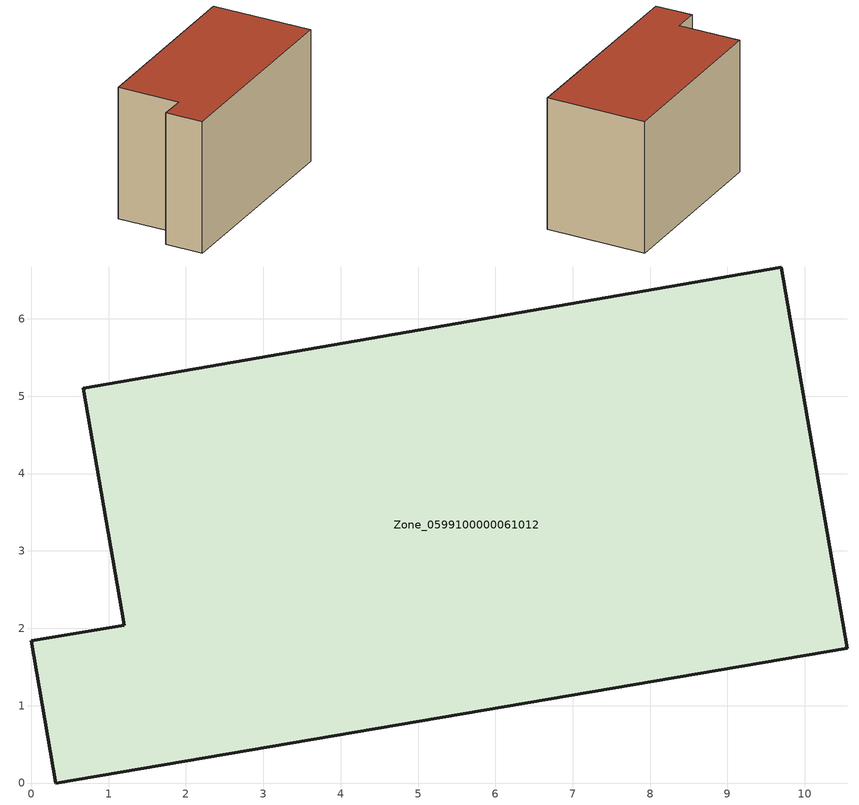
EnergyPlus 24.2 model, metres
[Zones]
Zone_0599100000061012
 floor ground (C_G): 0,1.84 1.2,2.04 0.67,5.1 9.69,6.67 10.55,1.74 0.32,0 z0
 wall outside (C_F): 1.2,2.04 0,1.84 0.32,0 10.55,1.74 9.69,6.67 0.67,5.1 1.2,2.04 z0:6.69
 roof outside (C_R): 9.69,6.67 0.67,5.1 1.2,2.04 0,1.84 0.32,0 10.55,1.74 z6.69
[BUILDING]
Pand.0599100000061012: North Axis=0; Terrain=City; Loads Convergence Tolerance Value=0.04; Temperature Convergence Tolerance Value=0.4; Solar Distribution=FullExterior; Maximum Number of Warmup Days=25; Minimum Number of Warmup Days=1
[Site:Location]
Rotterdam.The.Hague.AP_ZH_NLD Design_Conditions: Latitude=51.96; Longitude=4.45; Time Zone=1; Elevation=-4.5
[SITE:GROUNDTEMPERATURE:BUILDINGSURFACE]
18, 18, 18, 18, 18, 18, 18, 18, 18, 18, 18, 18
[MATERIAL] Thermal Absorptance=0.9; Solar Absorptance=0.7; Visible Absorptance=0.7
Name | Roughness | Thickness | Conductivity | Density | Specific Heat
G.TI.1946 | MediumSmooth | 0.15 | 1 | 540 | 1210
F.TI.1946 | Rough | 0.3 | 0.857143 | 1920 | 840
R.TI.1946 | MediumRough | 0.2 | 0.1 | 1500 | 1000
[CONSTRUCTION]
C_G: G.TI.1946
C_F: F.TI.1946
C_R: R.TI.1946
[ZONE]
Zone_0599100000061012: Type=1; Multiplier=1; Ceiling Height=Autocalculate; Volume=Autocalculate; Floor Area=autocalculate; Part of Total Floor Area=Yes
[ZONEINFILTRATION:DESIGNFLOWRATE]
Infil_Zone_0599100000061012: Zone or ZoneList or Space or SpaceList=Zone_0599100000061012; Schedule=AlwaysOn; Design Flow Rate Calculation Method=Flow/Area; Flow Rate per Floor Area=0.003; Constant Term Coefficient=1; Temperature Term Coefficient=0; Velocity Term Coefficient=0; Velocity Squared Term Coefficient=0
[HVACTEMPLATE:ZONE:IDEALLOADSAIRSYSTEM]
Zone_0599100000061012: Maximum Heating Supply Air Temperature=50; Minimum Cooling Supply Air Temperature=13; Maximum Heating Supply Air Humidity Ratio=0.0156; Minimum Cooling Supply Air Humidity Ratio=0.0077; Heating Limit=NoLimit; Cooling Limit=NoLimit; Dehumidification Control Type=ConstantSensibleHeatRatio; Cooling Sensible Heat Ratio=0.7; Dehumidification Setpoint=60; Humidification Control Type=None; Humidification Setpoint=30; Outdoor Air Method=None; Outdoor Air Flow Rate per Person=0.00944; Outdoor Air Flow Rate per Zone Floor Area=0; Outdoor Air Flow Rate per Zone=0; Demand Controlled Ventilation Type=None; Outdoor Air Economizer Type=NoEconomizer; Heat Recovery Type=None; Sensible Heat Recovery Effectiveness=0.7; Latent Heat Recovery Effectiveness=0.65
[ZONECONTROL:THERMOSTAT]
ThermostatControl_Zone_0599100000061012: Zone or ZoneList=Zone_0599100000061012; Control Type Schedule=DualSetpointControlType; Control 1=Thermostat_Zone_0599100000061012; Temperature Difference Between Cutout And Setpoint=0
[THERMOSTATSETPOINT:DUALSETPOINT]
Thermostat_Zone_0599100000061012: Heating Setpoint Temperature Schedule=HeatingSetpoint_Zone_0599100000061012; Cooling Setpoint Temperature Schedule=CoolingSetpoint_Zone_0599100000061012
[SCHEDULE:COMPACT]
HeatingSetpoint_Zone_0599100000061012: Through: 12/31, For: AllDays, Until: 24:00, 21
CoolingSetpoint_Zone_0599100000061012: Through: 12/31, For: AllDays, Until: 24:00, 24
DualSetpointControlType: Through: 12/31, For: AllDays, Until: 24:00, 4
AlwaysOn: Through: 12/31, For: AllDays, Until: 24:00, 1
